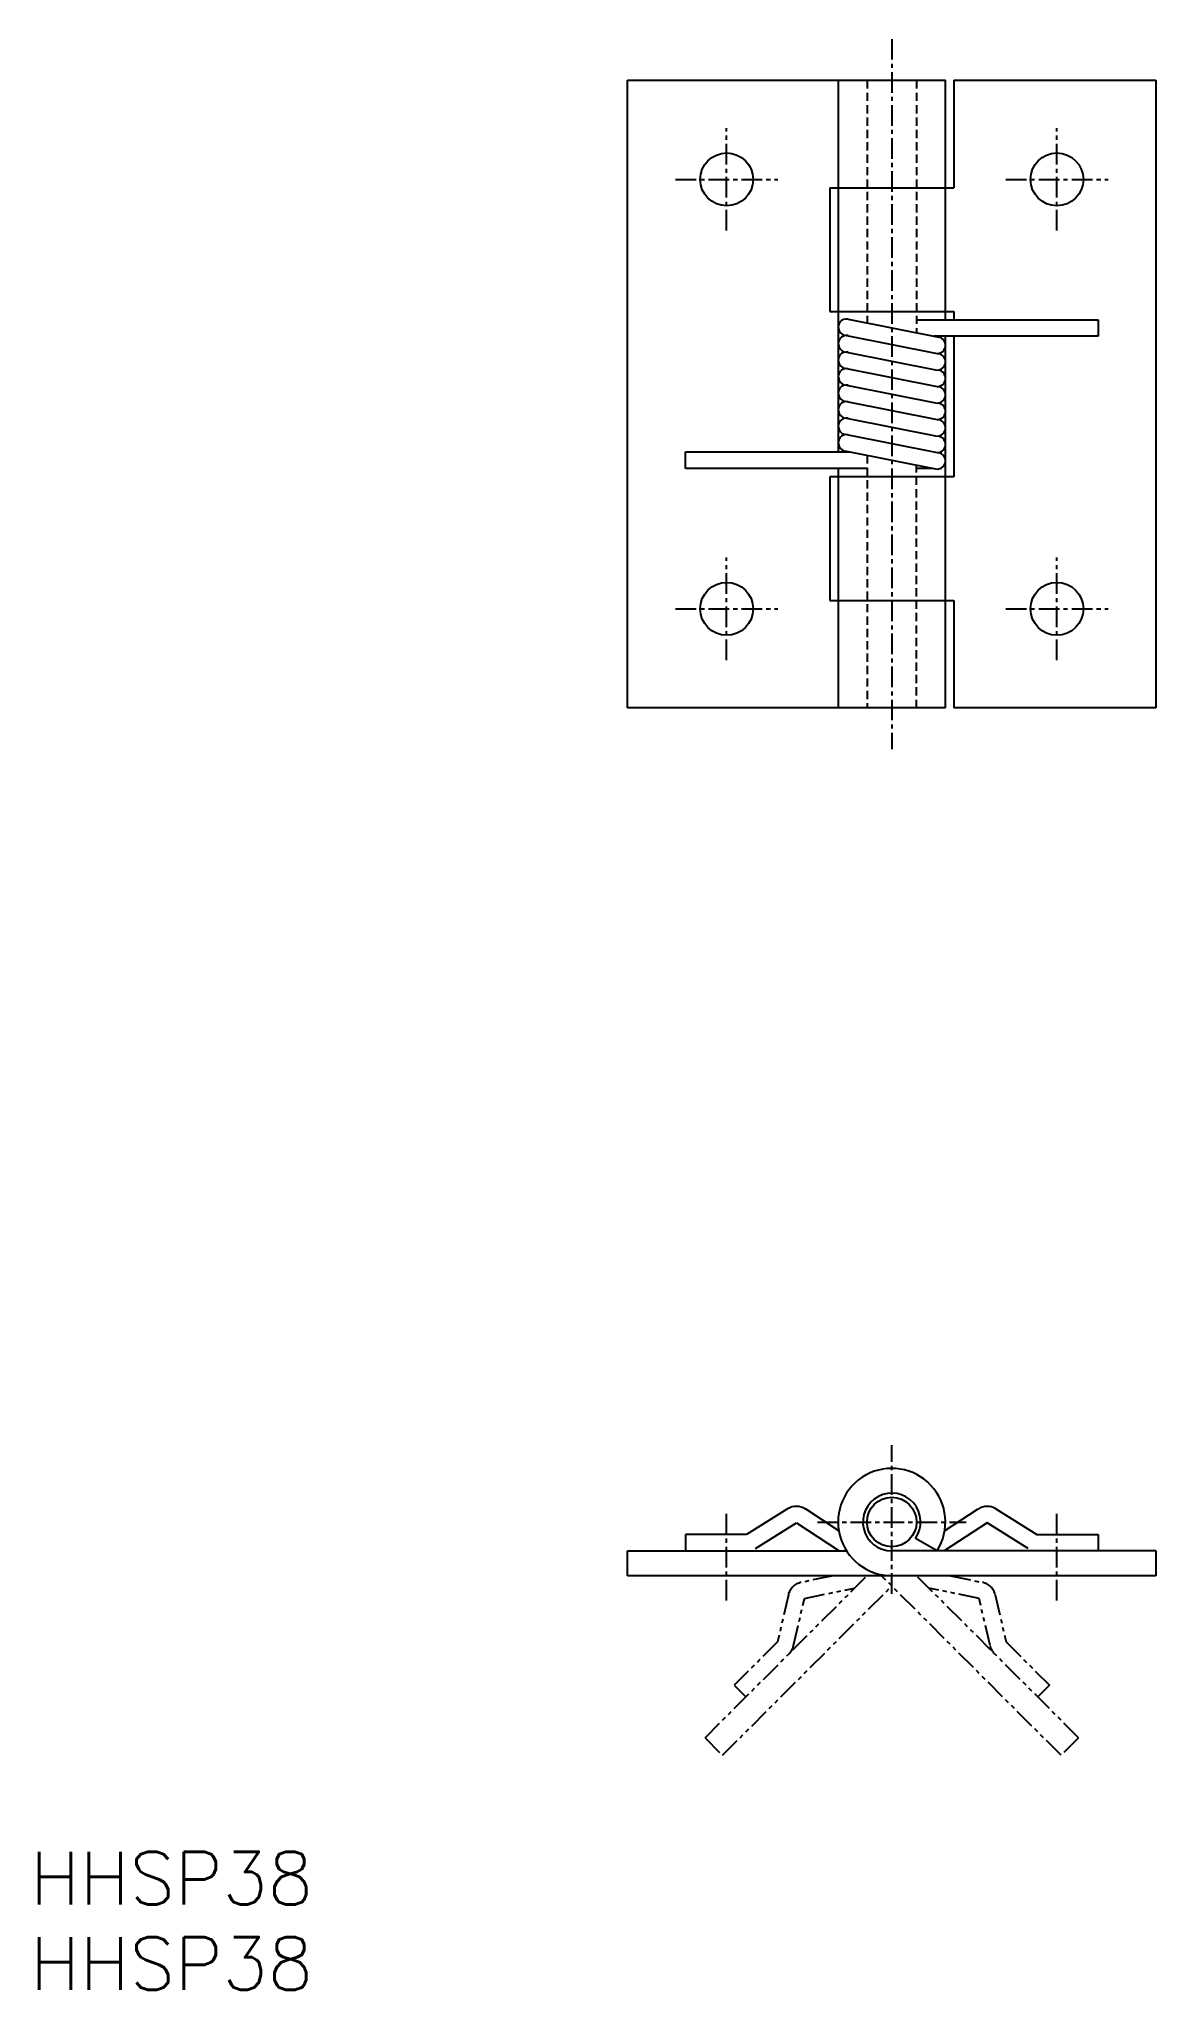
# Model space of a CAD drawing. Extents: x -52 to 16, y -71 to 47.
import ezdxf

# ---------------------------------------------------------------- set-up
doc = ezdxf.new("R2010")
doc.units = 0
for name, pattern in [('CENTER', [2, 1.25, -0.25, 0.25, -0.25]), ('DASHED', [0.75, 0.5, -0.25]), ('PHANTOM', [2.5, 1.25, -0.25, 0.25, -0.25, 0.25, -0.25])]:
    doc.linetypes.add(name, pattern=pattern)
doc.layers.get('0').update_dxf_attribs({"linetype": 'CONTINUOUS'})
doc.layers.add('CENTER', color=1, linetype='CENTER')
doc.styles.get("Standard").update_dxf_attribs({"font": 'txt.shx', "bigfont": 'bigfont.shx'})

msp = doc.modelspace()

# ---------------------------------------------------------------- linework, layer by layer
at = {"color": 7, "linetype": 'CONTINUOUS'}
for p, q in [((-16, 6.5), (-16, 44.5)), ((-16, 44.5), (3.25, 44.5)), ((-3.25, 44.5), (-3.25, 38)), ((3.25, 38), (3.25, 44.5)), ((3.75, 44.5), (16, 44.5)), ((3.75, 44.5), (3.75, 38)), ((16, 44.5), (16, 6.5)), ((-3.75, 38), (-3.75, 30.5)), ((-3.75, 38), (3.75, 38)), ((-3.25, 38), (-3.25, 30.5)), ((3.25, 30.5), (3.25, 38)), ((-3.75, 30.5), (3.75, 30.5)), ((-3.25, 30.5), (-3.25, 22)), ((-2.64, 30.04), (2.85, 28.95)), ((1.5, 30), (12.5, 30)), ((3.25, 30), (3.25, 30.5)), ((3.75, 30.5), (3.75, 30)), ((12.5, 30), (12.5, 29)), ((-2.74, 29.05), (2.75, 27.96)), ((12.5, 29), (2.55, 29)), ((3.25, 20.5), (3.25, 29)), ((3.75, 29), (3.75, 20.5)), ((-2.74, 28.05), (2.75, 26.96)), ((-2.74, 27.05), (2.75, 25.96)), ((-2.74, 26.05), (2.75, 24.96)), ((-2.74, 25.05), (2.75, 23.96)), ((-2.74, 24.05), (2.75, 22.96)), ((-2.74, 23.05), (2.75, 21.96)), ((-12.5, 21), (-12.5, 22)), ((-12.5, 22), (-2.55, 22)), ((-2.74, 22.05), (2.75, 20.96)), ((-1.5, 21), (-12.5, 21)), ((-3.75, 20.5), (-3.75, 13)), ((3.75, 20.5), (-3.75, 20.5)), ((-3.25, 21), (-3.25, 20.5)), ((-3.25, 20.5), (-3.25, 13)), ((2.5, 21), (1.5, 21)), ((3.25, 13), (3.25, 20.5)), ((-3.75, 13), (3.75, 13)), ((-3.25, 13), (-3.25, 6.5)), ((3.25, 6.5), (3.25, 13)), ((3.75, 13), (3.75, 6.5)), ((3.25, 6.5), (-16, 6.5)), ((16, 6.5), (3.75, 6.5)), ((-6.31, -41.99), (-8.79, -43.54)), ((-3.2, -43.33), (-5.23, -42)), ((3.2, -43.33), (5.23, -42)), ((6.31, -41.99), (8.79, -43.54)), ((-8.79, -43.54), (-12.5, -43.54)), ((-12.5, -43.54), (-12.5, -44.54)), ((-8.26, -44.39), (-5.78, -42.84)), ((-5.78, -42.84), (-3.18, -44.54)), ((5.78, -42.84), (3.18, -44.54)), ((8.26, -44.39), (5.78, -42.84)), ((8.79, -43.54), (12.5, -43.54)), ((12.5, -43.54), (12.5, -44.54)), ((-16, -46.04), (-16, -44.54)), ((-16, -44.54), (-2.74, -44.54)), ((16, -44.54), (0, -44.54)), ((2.74, -44.54), (1.44, -43.79)), ((16, -44.54), (16, -46.04)), ((16, -46.04), (-16, -46.04))]:
    msp.add_line(p, q, dxfattribs=at)
at = {"color": 3, "linetype": 'DASHED'}
for p, q in [((-1.5, 44.5), (-1.5, 29.81)), ((1.5, 44.5), (1.5, 29.21)), ((-1.5, 21.79), (-1.5, 6.5)), ((1.5, 6.5), (1.5, 21.19))]:
    msp.add_line(p, q, dxfattribs=at)
at = {"color": 3, "linetype": 'PHANTOM'}
for p, q in [((-11.31, -55.85), (-1.5, -46.04)), ((-3.55, -46.04), (-5.49, -46.45)), ((10.25, -56.91), (-0.62, -46.04)), ((11.31, -55.85), (1.5, -46.04)), ((3.55, -46.04), (5.49, -46.45)), ((-10.25, -56.91), (0, -46.66)), ((-6.26, -47.2), (-6.92, -50.05)), ((-5.29, -47.42), (-2.25, -46.79)), ((5.29, -47.42), (2.25, -46.79)), ((6.26, -47.2), (6.92, -50.05)), ((-5.95, -50.27), (-5.29, -47.42)), ((5.95, -50.27), (5.29, -47.42)), ((-6.92, -50.05), (-9.55, -52.67)), ((6.92, -50.05), (9.55, -52.67)), ((-9.55, -52.67), (-8.84, -53.38)), ((9.55, -52.67), (8.84, -53.38)), ((-11.31, -55.85), (-10.25, -56.91)), ((11.31, -55.85), (10.25, -56.91))]:
    msp.add_line(p, q, dxfattribs=at)
at = {"color": 7, "linetype": 'CONTINUOUS'}
for centre, radius in [((-10, 38.5), 1.6), ((10, 38.5), 1.6), ((-10, 12.5), 1.6), ((10, 12.5), 1.6), ((0, -42.79), 1.5)]:
    msp.add_circle(centre, radius, dxfattribs=at)
for centre, radius, start, end in [((-2.74, 29.55), 0.5, 78.7852, 270), ((-2.74, 28.55), 0.5, 78.7852, 270), ((2.75, 28.46), 0.5, 270, 78.7852), ((-2.74, 27.55), 0.5, 78.7852, 270), ((2.75, 27.46), 0.5, 270, 78.7852), ((-2.74, 26.55), 0.5, 78.7852, 270), ((-2.74, 25.55), 0.5, 78.7852, 270), ((2.75, 26.46), 0.5, 270, 78.7852), ((-2.74, 24.55), 0.5, 78.7852, 270), ((2.75, 25.46), 0.5, 270, 78.7852), ((2.75, 24.46), 0.5, 270, 78.7852), ((-2.74, 23.55), 0.5, 78.7852, 270), ((2.75, 23.46), 0.5, 270, 78.7852), ((-2.74, 22.55), 0.5, 78.7852, 270), ((2.75, 22.46), 0.5, 270, 78.7852), ((2.75, 21.46), 0.5, 270, 78.7852), ((0, -42.79), 3.25, 327.421, 270), ((0, -42.79), 1.75, 325.2065, 270), ((-5.78, -42.84), 1, 56.7658, 122.0054), ((5.78, -42.84), 1, 57.9946, 123.2342)]:
    msp.add_arc(centre, radius, start, end, dxfattribs=at)
at = {"color": 3, "linetype": 'PHANTOM'}
for centre, start, end in [((-5.29, -47.42), 101.7658, 167.0054), ((5.29, -47.42), 12.9946, 78.2342), ((-6.92, -50.05), 315, 347.0054), ((6.92, -50.05), 192.9946, 225)]:
    msp.add_arc(centre, 1, start, end, dxfattribs=at)
at = {"layer": 'CENTER', "color": 1, "linetype": 'CENTER'}
for p, q in [((0, 47), (0, 4)), ((-10, 35.4), (-10, 41.6)), ((10, 35.4), (10, 41.6)), ((-13.1, 38.5), (-6.9, 38.5)), ((6.9, 38.5), (13.1, 38.5)), ((-10, 9.4), (-10, 15.6)), ((10, 9.4), (10, 15.6)), ((-13.1, 12.5), (-6.9, 12.5)), ((6.9, 12.5), (13.1, 12.5)), ((0, -47.14), (0, -38.14)), ((-10, -47.54), (-10, -42.04)), ((10, -47.54), (10, -42.04)), ((-4.5, -42.79), (4.5, -42.79))]:
    msp.add_line(p, q, dxfattribs=at)

# ---------------------------------------------------------------- texts
at = {"color": 7, "linetype": 'CONTINUOUS'}
for p in [(-52.19, -65.95), (-52.19, -71.12)]:
    msp.add_text('HHSP38', height=3.2, dxfattribs=at).set_placement(p)

doc.saveas('drawing.dxf')
